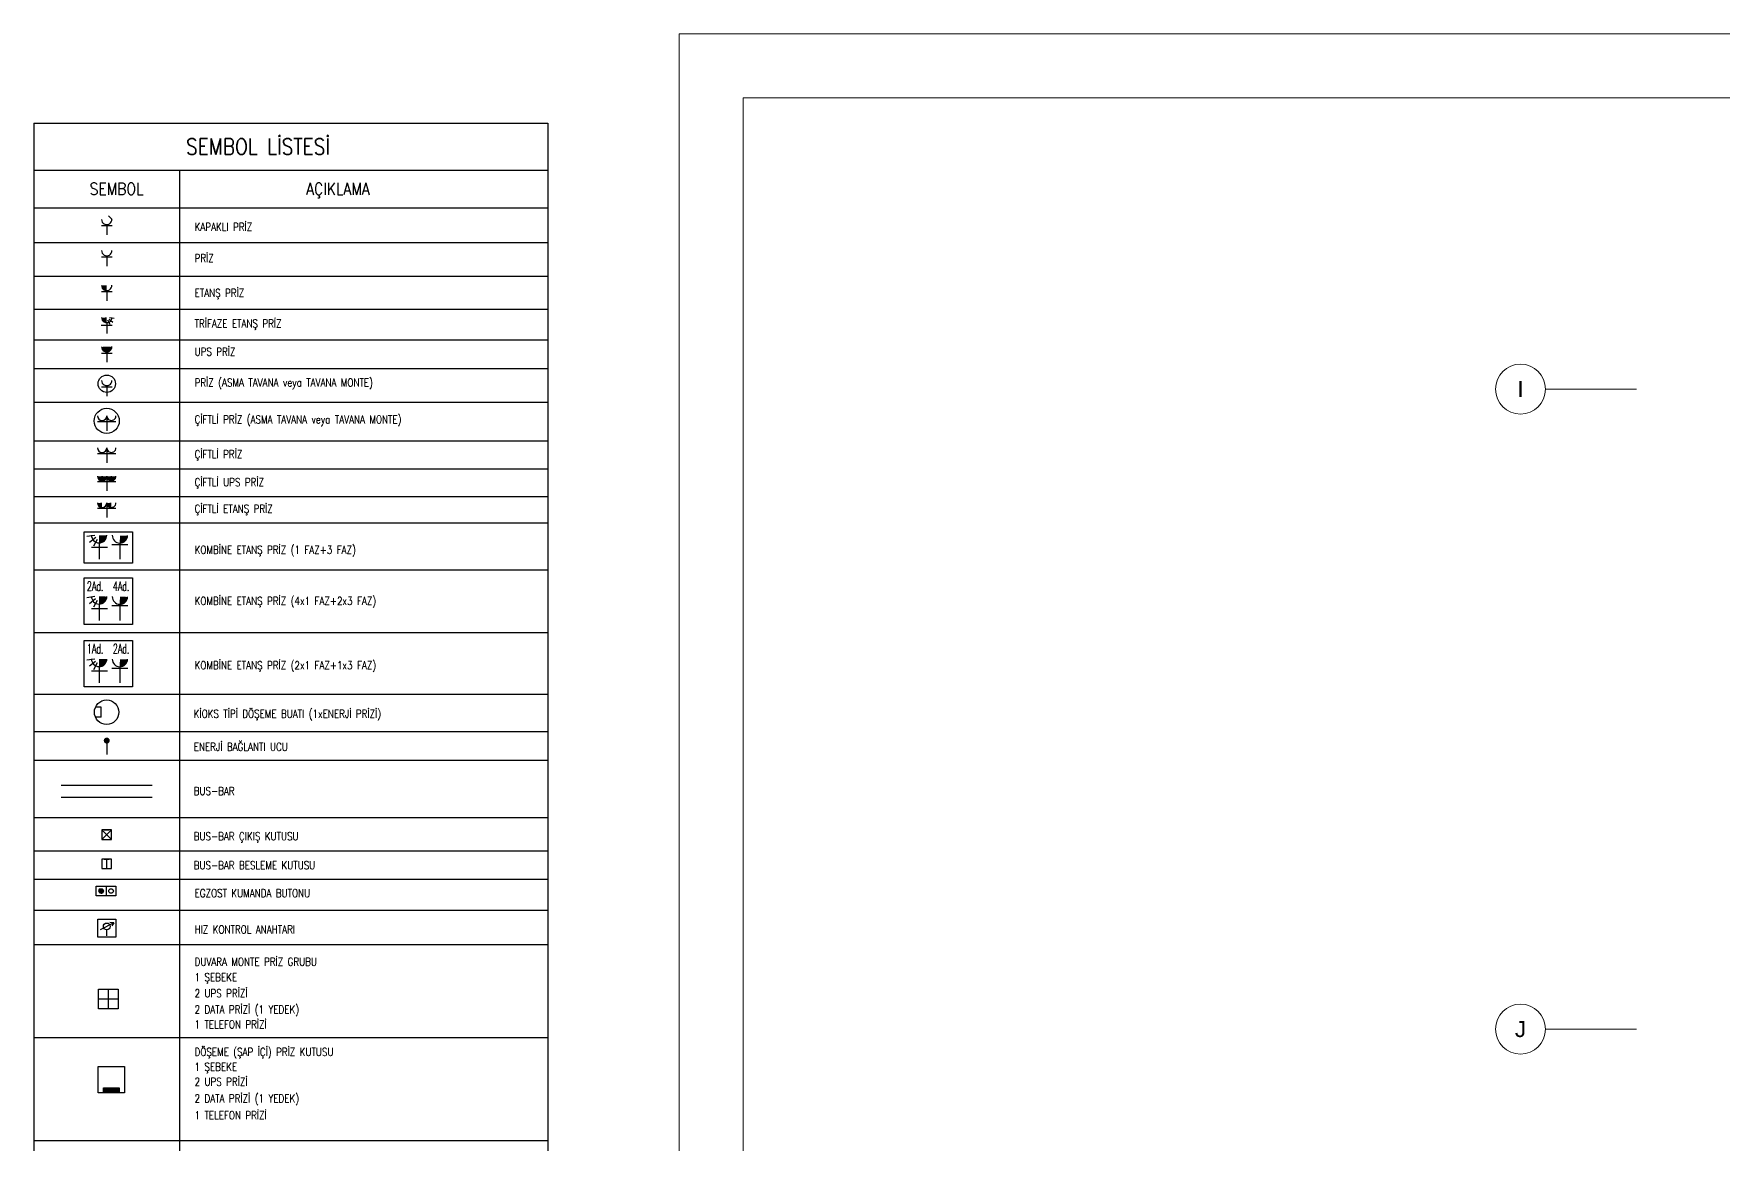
# Model space of a CAD drawing. Extents: x -9058 to 11890, y 0 to 4205.
# Drawn here: x -806 to 1305, y 2817 to 4205 of the extents above; entities that cross this region are included whole.
import ezdxf
from ezdxf.enums import TextEntityAlignment as Align

# ---------------------------------------------------------------- set-up
doc = ezdxf.new("R2010")
doc.units = 0
doc.header["$MEASUREMENT"] = 0
doc.layers.get('0').update_dxf_attribs({"color": 9, "lineweight": 9})
for name, color, linetype, lineweight in [('40A', 9, 'Continuous', 9), ('E-BUSBAR', 7, 'Continuous', 30), ('E-DATA BAGLATI UCU', 7, 'Continuous', 30), ('E-DUVARA MONTE PRİZ KUTUSU', 7, 'Continuous', 30), ('E-DÖŞEME (ŞAP İÇİ) PRİZ KUTUSU', 7, 'Continuous', 30), ('E-ETANŞ PRİZ', 7, 'Continuous', 30), ('E-KABLO', 7, 'Continuous', 30), ('E-KAPAKLI PRİZ', 7, 'Continuous', 30), ('E-KOMBİNE ETANŞ PRİZ (1 FAZ+3 FAZ)', 7, 'Continuous', 30), ('E-KOMBİNE ETANŞ PRİZ (1x1 FAZ+2x3 FAZ)', 7, 'Continuous', 30), ('E-KOMBİNE ETANŞ PRİZ (2x1 FAZ+4x3 FAZ)', 7, 'Continuous', 30), ('E-KUVVET', 7, 'Continuous', 30), ('E-MEKANIK', 3, 'Continuous', 30), ('E-PRİZ', 7, 'Continuous', 30), ('E-PRİZ (ASMA TAVANA MONTE)', 7, 'Continuous', 30), ('E-TRİFAZE ETANŞ PRİZ', 7, 'Continuous', 30), ('E-UPS PRİZ', 7, 'Continuous', 30), ('E-YAZI', 7, 'Continuous', 30), ('E-ÇİFTLİ ETANŞ PRİZ', 7, 'Continuous', 30), ('E-ÇİFTLİ PRİZ', 7, 'Continuous', 30), ('E-ÇİFTLİ PRİZ (ASMA TAVANA MONTE)', 7, 'Continuous', 30), ('E-ÇİFTLİ UPS PRİZ', 7, 'Continuous', 30), ('M-TEFRIS2-015', 129, 'Continuous', 9)]:
    doc.layers.add(name, color=color, linetype=linetype, lineweight=lineweight)
doc.styles.add('$1$Arial', font='arial.ttf', dxfattribs={"height": 2.5})
doc.styles.add('E-YAZI', font='txttw.shx')

# ---------------------------------------------------------------- blocks, each defined once
blk = doc.blocks.new('10_DÖŞEME (ŞAP İÇİ) PRİZ KUTUSU')
at = {"layer": 'E-DÖŞEME (ŞAP İÇİ) PRİZ KUTUSU'}
blk.add_hatch(color=5, dxfattribs=at).paths.add_polyline_path([(0.73, 0.22), (0.73, 0.71), (-0.73, 0.71), (-0.73, 0.22)])
at = {"layer": 'E-DÖŞEME (ŞAP İÇİ) PRİZ KUTUSU', "color": 5}
for points in [[(1.22, 2.66), (1.22, 0.22), (-1.22, 0.22), (-1.22, 2.66)], [(0.73, 0.71), (0.73, 0.22), (-0.73, 0.22), (-0.73, 0.71)]]:
    blk.add_lwpolyline(points, close=True, dxfattribs=at)
blk = doc.blocks.new('10_DUVARA MONTE PRİZ KUTUSU')
at = {"layer": 'E-DUVARA MONTE PRİZ KUTUSU', "color": 4}
for p, q in [((24.5, 0), (-24.5, 0)), ((0, 24.5), (0, -24.5))]:
    blk.add_line(p, q, dxfattribs=at)
blk.add_lwpolyline([(-24.5, -24.5), (24.5, -24.5), (24.5, 24.5), (-24.5, 24.5)], close=True, dxfattribs=at)
blk = doc.blocks.new('KİOKS TİPİ ÇİNKÖ DÖKÜM BUAT ÇAP 130 150 mm')
at = {"layer": 'E-KUVVET', "color": 6}
for p, q in [((-8.9, 8), (-18.3, 8)), ((-8.9, -8.3), (-8.9, 8)), ((-8.9, -8.3), (-18.2, -8.3))]:
    blk.add_line(p, q, dxfattribs=at)
blk.add_circle((0, 0), 20, dxfattribs=at)
blk = doc.blocks.new('100_KAPAKLI PRİZ')
at = {"layer": 'E-KAPAKLI PRİZ', "color": 4}
for p, q in [((1.22, 3.6), (0.38, 4.44)), ((-1.22, 2.14), (1.28, 2.14)), ((0, 2.4), (0, 0))]:
    blk.add_line(p, q, dxfattribs=at)
blk.add_arc((0, 3.6), 1.2, 180.7551, 0.7551, dxfattribs=at)
blk = doc.blocks.new('100_PRİZ')
at = {"layer": 'E-PRİZ', "color": 4}
for p, q in [((-1.22, 2.14), (1.28, 2.14)), ((0, 2.4), (0, 0))]:
    blk.add_line(p, q, dxfattribs=at)
blk.add_arc((0, 3.6), 1.2, 180.7551, 0.7551, dxfattribs=at)
blk = doc.blocks.new('100_ETANŞ PRİZ')
at = {"layer": 'E-ETANŞ PRİZ', "color": 4}
for p, q in [((-1.22, 2.14), (1.28, 2.14)), ((0, 2.4), (0, 0))]:
    blk.add_line(p, q, dxfattribs=at)
at = {"layer": 'E-ETANŞ PRİZ', "color": 4, "const_width": 1.2}
blk.add_lwpolyline([(0.01, 3, -0.414214), (-0.6, 3.59)], format="xyb", dxfattribs=at)
at = {"layer": 'E-ETANŞ PRİZ', "color": 4}
blk.add_arc((0, 3.6), 1.2, 180.7551, 0.7551, dxfattribs=at)
blk = doc.blocks.new('100_TRİFAZE ETANŞ PRİZ')
at = {"layer": 'E-TRİFAZE ETANŞ PRİZ', "color": 4}
for p, q in [((1.22, 1.86), (-1.29, 1.86)), ((0, 2.54), (0, 0))]:
    blk.add_line(p, q, dxfattribs=at)
at = {"layer": 'E-TRİFAZE ETANŞ PRİZ', "color": 3}
for p, q in [((0.21, 3.17), (0.72, 2.16)), ((0.54, 3.34), (1.39, 2.67)), ((0.64, 3.76), (1.7, 3.6))]:
    blk.add_line(p, q, dxfattribs=at)
at = {"layer": 'E-TRİFAZE ETANŞ PRİZ', "color": 4, "const_width": 1.2}
blk.add_lwpolyline([(0, 3.14, -0.414214), (-0.61, 3.73)], format="xyb", dxfattribs=at)
at = {"layer": 'E-TRİFAZE ETANŞ PRİZ', "color": 4}
blk.add_arc((-0.01, 3.74), 1.2, 180.7551, 0.7551, dxfattribs=at)
blk = doc.blocks.new('100_UPS PRİZ')
at = {"layer": 'E-UPS PRİZ', "color": 4}
for p, q in [((-1.22, 2.14), (1.28, 2.14)), ((0, 2.4), (0, 0))]:
    blk.add_line(p, q, dxfattribs=at)
at = {"layer": 'E-UPS PRİZ', "color": 4, "const_width": 1.2}
blk.add_lwpolyline([(-0.6, 3.58, 0.97398), (0.6, 3.58, 0.97398)], format="xyb", dxfattribs=at)
at = {"layer": 'E-UPS PRİZ', "color": 4}
blk.add_arc((0, 3.6), 1.2, 180.7551, 0.7551, dxfattribs=at)
blk = doc.blocks.new('100_PRİZ (ASMA TAVANA MONTE)')
at = {"layer": 'E-PRİZ (ASMA TAVANA MONTE)', "color": 4}
for p, q in [((-1.22, 2.14), (1.28, 2.14)), ((0, 2.4), (0, 0))]:
    blk.add_line(p, q, dxfattribs=at)
at = {"layer": 'E-PRİZ (ASMA TAVANA MONTE)', "color": 3}
blk.add_circle((0.02, 2.85), 2.01, dxfattribs=at)
at = {"layer": 'E-PRİZ (ASMA TAVANA MONTE)', "color": 4}
blk.add_arc((0, 3.6), 1.2, 180.7551, 0.7551, dxfattribs=at)
blk = doc.blocks.new('100_ÇİFTLİ PRİZ')
at = {"layer": 'E-ÇİFTLİ PRİZ', "color": 4}
for p, q in [((-2.4, 2.43), (2.4, 2.43)), ((0, 3.86), (0, 0))]:
    blk.add_line(p, q, dxfattribs=at)
for centre, start, end in [((-1.2, 3.87), 179.6083, 359.6083), ((1.2, 3.87), 180.3917, 0.3917)]:
    blk.add_arc(centre, 1.2, start, end, dxfattribs=at)
blk = doc.blocks.new('100_ÇİFTLİ UPS PRİZ')
at = {"layer": 'E-ÇİFTLİ UPS PRİZ', "color": 4}
for p, q in [((-2.4, 2.43), (2.4, 2.43)), ((0, 3.86), (0, 0))]:
    blk.add_line(p, q, dxfattribs=at)
at = {"layer": 'E-ÇİFTLİ UPS PRİZ', "color": 4, "const_width": 1.2}
for points in [[(-1.8, 3.85, 0.97398), (-0.6, 3.85, 0.97398)], [(0.6, 3.85, 0.97398), (1.8, 3.85, 0.97398)]]:
    blk.add_lwpolyline(points, format="xyb", dxfattribs=at)
at = {"layer": 'E-ÇİFTLİ UPS PRİZ', "color": 4}
for centre, start, end in [((-1.2, 3.87), 179.6083, 359.6083), ((1.2, 3.87), 180.3917, 0.3917)]:
    blk.add_arc(centre, 1.2, start, end, dxfattribs=at)
blk = doc.blocks.new('100_ÇİFTLİ ETANŞ PRİZ 1')
at = {"layer": 'E-ÇİFTLİ ETANŞ PRİZ', "color": 4}
for p, q in [((-2.4, 2.43), (2.4, 2.43)), ((0, 3.86), (0, 0))]:
    blk.add_line(p, q, dxfattribs=at)
at = {"layer": 'E-ÇİFTLİ ETANŞ PRİZ', "color": 4, "const_width": 1.2}
for points in [[(-1.8, 3.85, 0.406513), (-1.2, 3.27, 0.406513)], [(0.6, 3.85, 0.410502), (1.21, 3.27, 0.410502)]]:
    blk.add_lwpolyline(points, format="xyb", dxfattribs=at)
at = {"layer": 'E-ÇİFTLİ ETANŞ PRİZ', "color": 4}
for centre, start, end in [((-1.2, 3.87), 179.6083, 359.6083), ((1.2, 3.87), 180.3917, 0.3917)]:
    blk.add_arc(centre, 1.2, start, end, dxfattribs=at)
blk = doc.blocks.new('100_KOMBİNE ETANŞ PRİZ (1 FAZ+3 FAZ)')
at = {"layer": 'E-KOMBİNE ETANŞ PRİZ (1 FAZ+3 FAZ)', "color": 3}
for p, q in [((-2.09, 4.35), (-3.35, 4.16)), ((-1.92, 4.04), (-2.95, 3.24)), ((-1.75, 3.72), (-2.28, 2.68))]:
    blk.add_line(p, q, dxfattribs=at)
at = {"layer": 'E-KOMBİNE ETANŞ PRİZ (1 FAZ+3 FAZ)', "color": 4}
for p, q in [((-1.42, 3.18), (-1.42, 0.64)), ((3.04, 2.88), (0.54, 2.88)), ((1.81, 3.15), (1.81, 0.64)), ((-2.64, 2.5), (-0.14, 2.5))]:
    blk.add_line(p, q, dxfattribs=at)
at = {"layer": 'E-KOMBİNE ETANŞ PRİZ (1 FAZ+3 FAZ)', "color": 3}
blk.add_lwpolyline([(-3.78, 4.93), (3.78, 4.93), (3.78, 0), (-3.78, 0)], close=True, dxfattribs=at)
at = {"layer": 'E-KOMBİNE ETANŞ PRİZ (1 FAZ+3 FAZ)', "color": 4, "const_width": 1.2}
for points in [[(-1.43, 3.78, 0.414214), (-0.82, 4.37)], [(1.81, 3.73, 0.414214), (2.42, 4.32)]]:
    blk.add_lwpolyline(points, format="xyb", dxfattribs=at)
at = {"layer": 'E-KOMBİNE ETANŞ PRİZ (1 FAZ+3 FAZ)', "color": 4}
for centre in [(-1.42, 4.38), (1.82, 4.35)]:
    blk.add_arc(centre, 1.2, 179.2449, 359.2449, dxfattribs=at)
blk = doc.blocks.new('E-KOMBİNE ETANŞ PRİZ (2x1 FAZ+4x3 FAZ)')
at = {"layer": 'E-KOMBİNE ETANŞ PRİZ (2x1 FAZ+4x3 FAZ)', "color": 3}
for p, q in [((-33.8, 69.6), (-53.6, 66.6)), ((-31.9, 63.7), (-47.2, 51.8)), ((-27.7, 60), (-36.5, 42.9))]:
    blk.add_line(p, q, dxfattribs=at)
at = {"layer": 'E-KOMBİNE ETANŞ PRİZ (2x1 FAZ+4x3 FAZ)', "color": 4}
for p, q in [((-22.8, 50.8), (-22.8, 10.2)), ((48.6, 46.1), (8.6, 46.1)), ((28.9, 50.3), (28.9, 10.2)), ((-42.2, 39.9), (-2.2, 39.9))]:
    blk.add_line(p, q, dxfattribs=at)
at = {"layer": 'E-KOMBİNE ETANŞ PRİZ (2x1 FAZ+4x3 FAZ)', "color": 3}
blk.add_lwpolyline([(-60.6, 116.2), (60.6, 116.2), (60.6, 0), (-60.6, 0)], close=True, dxfattribs=at)
at = {"layer": 'E-KOMBİNE ETANŞ PRİZ (2x1 FAZ+4x3 FAZ)', "color": 4, "const_width": 19.2}
for points in [[(-22.8, 60.4, 0.414214), (-13.1, 69.9)], [(28.9, 59.7, 0.414214), (38.7, 69.1)]]:
    blk.add_lwpolyline(points, format="xyb", dxfattribs=at)
at = {"layer": 'E-KOMBİNE ETANŞ PRİZ (2x1 FAZ+4x3 FAZ)', "color": 4}
for centre in [(-22.7, 70), (29.1, 69.5)]:
    blk.add_arc(centre, 19.2, 179.2449, 359.2449, dxfattribs=at)
at = {"layer": 'E-KOMBİNE ETANŞ PRİZ (2x1 FAZ+4x3 FAZ)', "color": 1, "style": 'E-YAZI', "width": 0.6}
for s, p in [('2Ad.', (-53.3, 83.6)), ('4Ad.', (11.6, 83.6))]:
    blk.add_text(s, height=24, dxfattribs=at).set_placement(p)
blk = doc.blocks.new('E-KOMBİNE ETANŞ PRİZ (1x1 FAZ+2x3 FAZ)')
at = {"layer": 'E-KOMBİNE ETANŞ PRİZ (1x1 FAZ+2x3 FAZ)', "color": 3}
for p, q in [((-33.8, 69.6), (-53.6, 66.6)), ((-31.9, 63.7), (-47.2, 51.8)), ((-27.7, 60), (-36.5, 42.9))]:
    blk.add_line(p, q, dxfattribs=at)
at = {"layer": 'E-KOMBİNE ETANŞ PRİZ (1x1 FAZ+2x3 FAZ)', "color": 4}
for p, q in [((-22.8, 50.8), (-22.8, 10.2)), ((48.6, 46.1), (8.6, 46.1)), ((28.9, 50.3), (28.9, 10.2)), ((-42.2, 39.9), (-2.2, 39.9))]:
    blk.add_line(p, q, dxfattribs=at)
at = {"layer": 'E-KOMBİNE ETANŞ PRİZ (1x1 FAZ+2x3 FAZ)', "color": 3}
blk.add_lwpolyline([(-60.6, 116.2), (60.6, 116.2), (60.6, 0), (-60.6, 0)], close=True, dxfattribs=at)
at = {"layer": 'E-KOMBİNE ETANŞ PRİZ (1x1 FAZ+2x3 FAZ)', "color": 4, "const_width": 19.2}
for points in [[(-22.8, 60.4, 0.414214), (-13.1, 69.9)], [(28.9, 59.7, 0.414214), (38.7, 69.1)]]:
    blk.add_lwpolyline(points, format="xyb", dxfattribs=at)
at = {"layer": 'E-KOMBİNE ETANŞ PRİZ (1x1 FAZ+2x3 FAZ)', "color": 4}
for centre in [(-22.7, 70), (29.1, 69.5)]:
    blk.add_arc(centre, 19.2, 179.2449, 359.2449, dxfattribs=at)
at = {"layer": 'E-KOMBİNE ETANŞ PRİZ (1x1 FAZ+2x3 FAZ)', "color": 1, "style": 'E-YAZI', "width": 0.6}
for s, p in [('1Ad.', (-53.3, 83.6)), ('2Ad.', (11.6, 83.6))]:
    blk.add_text(s, height=24, dxfattribs=at).set_placement(p)
blk = doc.blocks.new('ÇİFTLİ PRİZ (ASMA TAVANA MONTE)')
at = {"layer": 'E-ÇİFTLİ PRİZ (ASMA TAVANA MONTE)', "color": 4}
for p, q in [((0, 73.2), (0, 11.4)), ((-38.4, 50.2), (38.4, 50.2))]:
    blk.add_line(p, q, dxfattribs=at)
at = {"layer": 'E-ÇİFTLİ PRİZ (ASMA TAVANA MONTE)', "color": 3}
blk.add_circle((0, 52.4), 52.4, dxfattribs=at)
at = {"layer": 'E-ÇİFTLİ PRİZ (ASMA TAVANA MONTE)', "color": 4}
for centre, start, end in [((-19.2, 73.4), 179.60828, 359.60828), ((19.2, 73.4), 180.39172, 0.39172)]:
    blk.add_arc(centre, 19.2, start, end, dxfattribs=at)
blk = doc.blocks.new('BESLEME KUTUSU')
at = {"layer": 'E-BUSBAR', "color": 5}
blk.add_line((-7.5, 30), (7.5, 30), dxfattribs=at)
blk.add_line((-7.5, 30), (7.5, 30), dxfattribs=at)
at = {"layer": 'E-BUSBAR'}
blk.add_line((0, 0), (0, 30), dxfattribs=at)
at = {"layer": 'E-BUSBAR', "color": 5}
blk.add_lwpolyline([(-15, 0), (15, 0), (15, 30), (-15, 30)], close=True, dxfattribs=at)
blk = doc.blocks.new('BUTON')
at = {"layer": 'E-KABLO'}
h = blk.add_hatch(dxfattribs=at)
h.set_pattern_fill('ANSI31', color=3, scale=0.72)
h.set_pattern_definition([(45, (-42140.02699, -1158.77338), (-0.0636396103, 0.0636396103), [])])
edge = h.paths.add_edge_path()
edge.add_arc((-15.5, 19.5), 7.2, 0, 360)
at = {"layer": 'E-KABLO', "color": 4}
blk.add_line((0, 35.1), (0, 3.9), dxfattribs=at)
blk.add_lwpolyline([(-30.9, 3.9), (-30.9, 35.1), (30.9, 35.1), (30.9, 3.9)], close=True, dxfattribs=at)
at = {"layer": 'E-KABLO', "color": 3}
for centre in [(-15.5, 19.5), (15.5, 19.5)]:
    blk.add_circle(centre, 7.2, dxfattribs=at)
blk = doc.blocks.new('BUSBAR ÇIKIŞ')
at = {"layer": 'E-BUSBAR'}
for p, q in [((-15, 30), (15, 0)), ((-15, 0), (15, 30))]:
    blk.add_line(p, q, dxfattribs=at)
at = {"layer": 'E-BUSBAR', "color": 5}
blk.add_line((-7.5, 30), (7.5, 30), dxfattribs=at)
blk.add_line((-7.5, 30), (7.5, 30), dxfattribs=at)
blk.add_lwpolyline([(-15, 0), (15, 0), (15, 30), (-15, 30)], close=True, dxfattribs=at)
blk = doc.blocks.new('HIZ AYAR ANAHTARI')
at = {"layer": 'E-MEKANIK', "color": 7}
for p, q in [((-28, 56), (28, 56)), ((-28, 0), (-28, 56)), ((28, 56), (28, 0)), ((28, 0), (-28, 0))]:
    blk.add_line(p, q, dxfattribs=at)
at = {"layer": 'E-MEKANIK', "color": 4}
for p, q in [((22.2, 45.5), (-20.8, 22.8)), ((0, 4.9), (0, 23.2)), ((22.2, 45.5), (10.1, 45.9)), ((22.2, 45.5), (15.7, 35.3))]:
    blk.add_line(p, q, dxfattribs=at)
blk.add_circle((0, 33.8), 10.6, dxfattribs=at)
blk = doc.blocks.new('$0$0_aks')
at = {"linetype": 'Continuous'}
blk.add_circle((0, 0), 3.12, dxfattribs=at)
at = {"style": '$1$Arial'}
blk.add_attdef('AKS', text='', height=2.5, dxfattribs=at).set_placement((0, 0), align=Align.MIDDLE_CENTER)

msp = doc.modelspace()

# ---------------------------------------------------------------- linework, layer by layer
at = {"layer": '40A'}
for points in [[(5945, 4205), (0, 4205), (0, 0), (5945, 0)], [(5405.1, 80), (80, 80), (80, 4125), (5405.1, 4125)]]:
    msp.add_lwpolyline(points, close=True, dxfattribs=at)
at = {"layer": 'E-BUSBAR', "color": 3}
for p, q in [((-658.6, 3265.4), (-772.1, 3265.4)), ((-658.6, 3265.4), (-772.1, 3265.4)), ((-658.6, 3250.4), (-772.1, 3250.4)), ((-658.6, 3250.4), (-772.1, 3250.4))]:
    msp.add_line(p, q, dxfattribs=at)
at = {"layer": 'E-DATA BAGLATI UCU', "color": 4}
msp.add_line((-715.3, 3321.5), (-715.3, 3304.3), dxfattribs=at)
at = {"layer": 'E-DATA BAGLATI UCU', "color": 4, "const_width": 3.75}
msp.add_lwpolyline([(-717.1, 3321.5, -1), (-713.4, 3321.5, -1)], format="xyb", close=True, dxfattribs=at)
at = {"layer": 'E-YAZI', "color": 4}
for p, q in [((-806.4, 4093.4), (-806.4, 1452.7)), ((-806.4, 4093.4), (-164.1, 4093.4)), ((-164.1, 4093.4), (-164.1, 1452.7)), ((-806.4, 4034.5), (-164.1, 4034.5)), ((-806.4, 3987.5), (-164.1, 3987.5))]:
    msp.add_line(p, q, dxfattribs=at)
at = {"layer": 'E-YAZI', "color": 7}
for p, q in [((-624.2, 4034.4), (-624.2, 1452.7)), ((-806.4, 3944.3), (-164.1, 3944.3)), ((-806.4, 3901.9), (-164.1, 3901.9)), ((-806.4, 3860.7), (-164.1, 3860.7)), ((-164.1, 3822.1), (-806.4, 3822.1)), ((-164.1, 3786.2), (-806.4, 3786.2)), ((-806.4, 3744.4), (-164.1, 3744.4)), ((-806.4, 3696.4), (-164.1, 3696.4)), ((-164.1, 3660.8), (-806.4, 3660.8)), ((-164.1, 3626.4), (-806.4, 3626.4)), ((-164.1, 3593.2), (-806.4, 3593.2)), ((-164.1, 3534.6), (-806.4, 3534.6)), ((-164.1, 3456.2), (-806.4, 3456.2)), ((-164.1, 3379.3), (-806.4, 3379.3)), ((-164.1, 3379.3), (-806.4, 3379.3)), ((-164.1, 3332.3), (-806.4, 3332.3)), ((-164.1, 3296.6), (-806.4, 3296.6)), ((-164.1, 3296.6), (-806.4, 3296.6)), ((-164.1, 3225.1), (-806.4, 3225.1)), ((-164.1, 3183.3), (-806.4, 3183.3)), ((-164.1, 3148), (-806.4, 3148)), ((-164.1, 3109), (-806.4, 3109)), ((-164.1, 3066.4), (-806.4, 3066.4)), ((-164.1, 2949.8), (-806.4, 2949.8)), ((-164.1, 2821.1), (-806.4, 2821.1))]:
    msp.add_line(p, q, dxfattribs=at)
at = {"layer": 'M-TEFRIS2-015'}
for points in [[(1082.5, 3760.9), (1196.4, 3760.9)], [(1082.5, 2960.9), (1196.4, 2960.9)]]:
    msp.add_lwpolyline(points, dxfattribs=at)

# ---------------------------------------------------------------- block references
at = {"layer": 'E-BUSBAR', "color": 1, "xscale": 0.4, "yscale": 0.4, "zscale": 0.4}
msp.add_blockref('BESLEME KUTUSU', (-715.3, 3161.5), dxfattribs=at)
at = {"layer": 'E-DUVARA MONTE PRİZ KUTUSU', "color": 3, "xscale": -0.5, "yscale": 0.5, "zscale": 0.5, "rotation": 180}
msp.add_blockref('10_DUVARA MONTE PRİZ KUTUSU', (-713.2, 2998.5), dxfattribs=at)
at = {"layer": 'E-DÖŞEME (ŞAP İÇİ) PRİZ KUTUSU', "xscale": 13.48039215686274, "yscale": 13.48039215686274, "zscale": 13.48039215686274}
msp.add_blockref('10_DÖŞEME (ŞAP İÇİ) PRİZ KUTUSU', (-709.5, 2878.1), dxfattribs=at)
at = {"layer": 'E-ETANŞ PRİZ', "xscale": 5.399999999999999, "yscale": 5.399999999999999, "zscale": 5.399999999999999}
msp.add_blockref('100_ETANŞ PRİZ', (-715.3, 3871.1), dxfattribs=at)
at = {"layer": 'E-KABLO', "color": 6, "xscale": 0.4, "yscale": 0.4, "zscale": 0.4}
for name, p in [('BUSBAR ÇIKIŞ', (-715.3, 3197.8)), ('BUTON', (-716.1, 3125.7)), ('HIZ AYAR ANAHTARI', (-715.3, 3075.7))]:
    msp.add_blockref(name, p, dxfattribs=at)
at = {"layer": 'E-KAPAKLI PRİZ', "xscale": 5.399999999999999, "yscale": 5.399999999999999, "zscale": 5.399999999999999}
msp.add_blockref('100_KAPAKLI PRİZ', (-715.3, 3953.6), dxfattribs=at)
at = {"layer": 'E-KOMBİNE ETANŞ PRİZ (1 FAZ+3 FAZ)', "xscale": 8, "yscale": 8, "zscale": 8}
msp.add_blockref('100_KOMBİNE ETANŞ PRİZ (1 FAZ+3 FAZ)', (-713.4, 3543.2), dxfattribs=at)
at = {"layer": 'E-KOMBİNE ETANŞ PRİZ (1x1 FAZ+2x3 FAZ)', "color": 3, "xscale": 0.5, "yscale": 0.5, "zscale": 0.5}
msp.add_blockref('E-KOMBİNE ETANŞ PRİZ (1x1 FAZ+2x3 FAZ)', (-713.4, 3388.6), dxfattribs=at)
at = {"layer": 'E-KOMBİNE ETANŞ PRİZ (2x1 FAZ+4x3 FAZ)', "color": 3, "xscale": 0.5, "yscale": 0.5, "zscale": 0.5}
msp.add_blockref('E-KOMBİNE ETANŞ PRİZ (2x1 FAZ+4x3 FAZ)', (-713.4, 3466.7), dxfattribs=at)
at = {"layer": 'E-KUVVET', "xscale": 0.7650000000000001, "yscale": 0.7650000000000001, "zscale": 0.7650000000000001}
msp.add_blockref('KİOKS TİPİ ÇİNKÖ DÖKÜM BUAT ÇAP 130 150 mm', (-715.4, 3357), dxfattribs=at)
at = {"layer": 'E-PRİZ', "xscale": 5.399999999999999, "yscale": 5.399999999999999, "zscale": 5.399999999999999}
msp.add_blockref('100_PRİZ', (-715.3, 3914.6), dxfattribs=at)
at = {"layer": 'E-PRİZ (ASMA TAVANA MONTE)', "xscale": 5.399999999999999, "yscale": 5.399999999999999, "zscale": 5.399999999999999}
msp.add_blockref('100_PRİZ (ASMA TAVANA MONTE)', (-715.3, 3752.2), dxfattribs=at)
at = {"layer": 'E-TRİFAZE ETANŞ PRİZ', "xscale": 5.399999999999999, "yscale": 5.399999999999999, "zscale": 5.399999999999999}
msp.add_blockref('100_TRİFAZE ETANŞ PRİZ', (-715.3, 3830.2), dxfattribs=at)
at = {"layer": 'E-UPS PRİZ', "xscale": 5.399999999999999, "yscale": 5.399999999999999, "zscale": 5.399999999999999}
msp.add_blockref('100_UPS PRİZ', (-715.3, 3794.4), dxfattribs=at)
at = {"layer": 'E-ÇİFTLİ ETANŞ PRİZ', "xscale": 4.799999999999999, "yscale": 4.799999999999999, "zscale": 4.799999999999999}
msp.add_blockref('100_ÇİFTLİ ETANŞ PRİZ 1', (-715.3, 3600.2), dxfattribs=at)
at = {"layer": 'E-ÇİFTLİ PRİZ', "xscale": 4.799999999999999, "yscale": 4.799999999999999, "zscale": 4.799999999999999}
msp.add_blockref('100_ÇİFTLİ PRİZ', (-715.3, 3668.9), dxfattribs=at)
at = {"layer": 'E-ÇİFTLİ PRİZ (ASMA TAVANA MONTE)', "color": 3, "xscale": 0.3, "yscale": 0.3, "zscale": 0.3}
msp.add_blockref('ÇİFTLİ PRİZ (ASMA TAVANA MONTE)', (-715.3, 3705.4), dxfattribs=at)
at = {"layer": 'E-ÇİFTLİ UPS PRİZ', "xscale": 4.799999999999999, "yscale": 4.799999999999999, "zscale": 4.799999999999999}
msp.add_blockref('100_ÇİFTLİ UPS PRİZ', (-715.3, 3633.5), dxfattribs=at)
at = {"layer": 'M-TEFRIS2-015'}
ref = msp.add_blockref('$0$0_aks', (1051.3, 3760.9), dxfattribs=dict(at, xscale=10, yscale=10, zscale=10))
ref.add_attrib('AKS', 'I', dxfattribs={"layer": '0', "height": 20, "style": '$1$Arial'}).set_placement((1051.3, 3760.9), align=Align.MIDDLE_CENTER)
ref = msp.add_blockref('$0$0_aks', (1051.3, 2960.9), dxfattribs=dict(at, xscale=10, yscale=10, zscale=10))
ref.add_attrib('AKS', 'J', dxfattribs={"layer": '0', "height": 20, "style": '$1$Arial'}).set_placement((1051.3, 2960.9), align=Align.MIDDLE_CENTER)

# ---------------------------------------------------------------- texts
at = {"layer": 'E-YAZI', "color": 4, "style": 'E-YAZI', "width": 0.85}
for s, height, p in [('SEMBOL LİSTESİ', 20, (-526.2, 4064)), ('SEMBOL', 15, (-703, 4011.1)), ('AÇIKLAMA', 15, (-426.4, 4011.1))]:
    msp.add_text(s, height=height, dxfattribs=at).set_placement(p, align=Align.MIDDLE_CENTER)
at = {"layer": 'E-YAZI', "color": 3, "style": 'E-YAZI', "width": 0.8}
for s, p in [('KAPAKLI PRİZ', (-605.5, 3958.5)), ('PRİZ', (-605.5, 3919.5)), ('ETANŞ PRİZ', (-605.5, 3876)), ('TRİFAZE ETANŞ PRİZ', (-605.5, 3837.8)), ('UPS PRİZ', (-605.5, 3802.6)), ('PRİZ (ASMA TAVANA veya TAVANA MONTE)', (-605.5, 3764)), ('ÇİFTLİ PRİZ (ASMA TAVANA veya TAVANA MONTE)', (-605.5, 3718)), ('ÇİFTLİ PRİZ', (-605.5, 3674.5)), ('ÇİFTLİ UPS PRİZ', (-605.5, 3639.5)), ('ÇİFTLİ ETANŞ PRİZ', (-605.5, 3606.3)), ('KOMBİNE ETANŞ PRİZ (1 FAZ+3 FAZ)', (-605.5, 3555)), ('KOMBİNE ETANŞ PRİZ (4x1 FAZ+2x3 FAZ)', (-605.5, 3491)), ('KOMBİNE ETANŞ PRİZ (2x1 FAZ+1x3 FAZ)', (-605.5, 3410.6)), ('KİOKS TİPİ DÖŞEME BUATI (1xENERJİ PRİZİ)', (-606.6, 3350.1)), ('ENERJİ BAĞLANTI UCU', (-606.6, 3308.7)), ('BUS-BAR', (-606.6, 3253.5)), ('BUS-BAR ÇIKIŞ KUTUSU', (-606.6, 3196.9)), ('BUS-BAR BESLEME KUTUSU', (-606.6, 3160.7)), ('EGZOST KUMANDA BUTONU', (-605.5, 3125.8)), ('HIZ KONTROL ANAHTARI', (-605.5, 3080.4)), ('DUVARA MONTE PRİZ GRUBU', (-605.5, 3040.1)), ('1 ŞEBEKE', (-605.5, 3020.7)), ('2 UPS PRİZİ', (-605.5, 3000.6)), ('2 DATA PRİZİ (1 YEDEK)', (-605.5, 2980.4)), ('1 TELEFON PRİZİ', (-605.5, 2961.8)), ('DÖŞEME (ŞAP İÇİ) PRİZ KUTUSU', (-605.5, 2927.3)), ('1 ŞEBEKE', (-605.5, 2908.7)), ('2 UPS PRİZİ', (-605.5, 2890.1)), ('2 DATA PRİZİ (1 YEDEK)', (-605.5, 2869.2)), ('1 TELEFON PRİZİ', (-605.5, 2848.2))]:
    msp.add_text(s, height=10, dxfattribs=at).set_placement(p)

doc.saveas('drawing.dxf')
